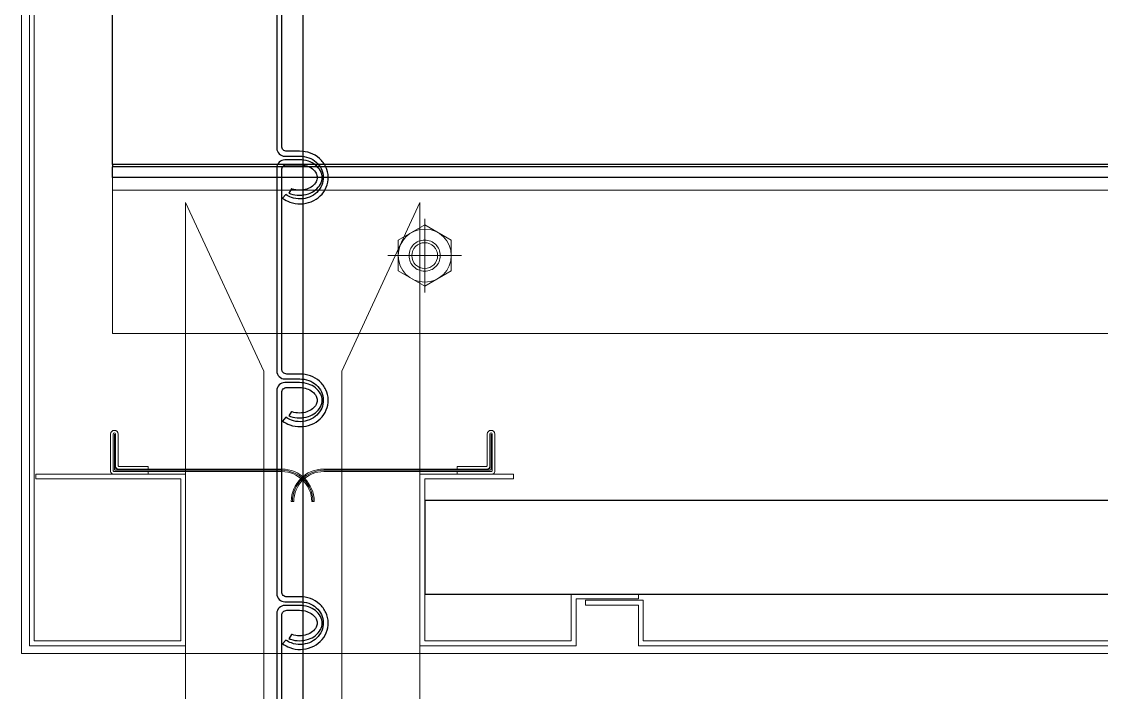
# Model space of a CAD drawing. Header units: millimetres. Extents: x 4754612 to 5801174, y 2368242 to 2777223.
# Drawn here: x 5551648.5 to 5551994.2, y 2415002.9 to 2415217.9 of the extents above; entities that cross this region are included whole.
import ezdxf

# ---------------------------------------------------------------- set-up
doc = ezdxf.new("R2010")
doc.units = ezdxf.units.MM
doc.header["$LTSCALE"] = 1000
doc.linetypes.add('CEN', pattern=[6.2, 6, -0.1, 0, -0.1])
doc.linetypes.add('CENTER', pattern=[50.8, 31.75, -6.35, 6.35, -6.35])
for name, color, linetype in [('253', 253, 'Continuous'), ('A-중심선', 10, 'CEN'), ('DOOR', 4, 'Continuous'), ('HAT', 252, 'Continuous')]:
    doc.layers.add(name, color=color, linetype=linetype)
doc.layers.add('HM외형(STANDARD)', color=3, linetype='Continuous', lineweight=15)
doc.layers.add('HM중심', color=1, linetype='CENTER', lineweight=15)

# ---------------------------------------------------------------- blocks, each defined once
blk = doc.blocks.new('A$C6CAE77FE')
at = {"layer": 'HM외형(STANDARD)'}
for p, q in [((0, 9.81512), (-8.5, 4.9079)), ((8.5, 4.9079), (0, 9.81512)), ((-8.5, 4.9079), (-8.5, -4.9079)), ((8.5, -4.9079), (8.5, 4.9079)), ((-8.5, -4.9079), (0, -9.81512)), ((0, -9.81512), (8.5, -4.9079))]:
    blk.add_line(p, q, dxfattribs=at)
for radius in [8.5, 4.1345]:
    blk.add_circle((0, 0), radius, dxfattribs=at)
at = {"layer": 'HM중심'}
for p, q in [((0, 11.809), (0, -11.809)), ((-11.809, 0), (11.809, 0))]:
    blk.add_line(p, q, dxfattribs=at)
blk.add_circle((0, 0), 5, dxfattribs=at)
blk = doc.blocks.new('A$C11936B49')
at = {"color": 6, "lineweight": 18}
for p, q in [((-49.84, 14.87), (-50.64, 14.87)), ((13.33, 5.27), (-40.24, 5.27)), ((12.53, 4.47), (-40.24, 4.47)), ((12.93, 4.07), (12.93, -6.73)), ((13.73, 4.87), (13.73, -6.73))]:
    blk.add_line(p, q, dxfattribs=at)
blk.add_lwpolyline([(13.33, -6.73), (13.33, 4.47, 0.414214), (12.93, 4.87), (-40.24, 4.87)], format="xyb", dxfattribs=at)
at = {"color": 252, "lineweight": 18}
blk.add_lwpolyline([(14.53, -6.73), (14.53, 5.27, 0.414214), (13.73, 6.07), (2.53, 6.07), (2.53, 5.27), (13.33, 5.27, -0.414214), (13.73, 4.87), (13.73, -6.73, -1), (12.93, -6.73), (12.93, 3.67, 0.414214), (12.13, 4.47), (2.53, 4.47), (2.53, 3.67), (11.73, 3.67, -0.414214), (12.13, 3.27), (12.13, -6.73, 1)], format="xyb", close=True, dxfattribs=at)
at = {"color": 6, "lineweight": 18}
for centre, radius, start, end in [((-40.24, 14.87), 10.4, 180, 270), ((-40.24, 14.87), 10, 180, 270), ((-40.24, 14.87), 9.6, 180, 270), ((12.53, 4.07), 0.4, 0, 90), ((13.33, 4.87), 0.4, 0, 90), ((13.33, -6.73), 0.4, 180, 0)]:
    blk.add_arc(centre, radius, start, end, dxfattribs=at)
blk = doc.blocks.new('방화셔터 기본')
at = {"layer": '253', "color": 7, "linetype": 'Continuous'}
for p, q in [((5541912.61, 8101914.14), (5541912.61, 8102225.66)), ((5541912.61, 8101914.14), (5541912.61, 8101913.4)), ((5541912.61, 8101909.9), (5541912.61, 8101913.4))]:
    blk.add_line(p, q, dxfattribs=at)
at = {"layer": '253', "linetype": 'Continuous'}
for p, q in [((5542442.61, 8101914.14), (5541912.61, 8101914.14)), ((5542442.61, 8101913.4), (5541912.61, 8101913.4)), ((5542442.61, 8101909.9), (5541912.61, 8101909.9))]:
    blk.add_line(p, q, dxfattribs=at)
at = {"layer": '253', "lineweight": 18}
blk.add_line((5541912.61, 8101905.9), (5542442.61, 8101905.9), dxfattribs=at)
at = {"layer": '253'}
for p, q in [((5542489.51, 8101806.45), (5542012.61, 8101806.45)), ((5542012.61, 8101806.45), (5542012.61, 8101776.45)), ((5542012.61, 8101776.45), (5542489.51, 8101776.45))]:
    blk.add_line(p, q, dxfattribs=at)
at = {"layer": '253', "lineweight": 18}
for points in [[(5542538.56, 8101757.4), (5542538.56, 8102312.4), (5541883.56, 8102312.4), (5541883.56, 8101757.4)], [(5541912.61, 8101909.9), (5541912.61, 8101859.9), (5542442.61, 8101859.9), (5542442.61, 8101909.9)], [(5542064.06, 8101772.9), (5542081.06, 8101772.9), (5542081.06, 8101759.9), (5542466.06, 8101759.9), (5542466.06, 8101772.9), (5542483.06, 8101772.9), (5542483.06, 8101774.45), (5542464.51, 8101774.45), (5542464.51, 8101761.45), (5542082.61, 8101761.45), (5542082.61, 8101774.45), (5542064.06, 8101774.45)]]:
    blk.add_lwpolyline(points, close=True, dxfattribs=at)
at = {"layer": '253', "color": 252, "lineweight": 18}
for points in [[(5541888.06, 8101813.35), (5541934.51, 8101813.35), (5541934.51, 8101761.45), (5541887.61, 8101761.45), (5541887.61, 8102308.35), (5541939.51, 8102308.35), (5541939.51, 8102293.35), (5541961.06, 8102293.35), (5541961.06, 8102294.9), (5541941.06, 8102294.9), (5541941.06, 8102309.9), (5541886.06, 8102309.9), (5541886.06, 8101759.9), (5541936.06, 8101759.9), (5541936.06, 8101814.9), (5541888.06, 8101814.9)], [(5542081.06, 8101774.9), (5542061.06, 8101774.9), (5542061.06, 8101759.9), (5542011.06, 8101759.9), (5542011.06, 8101814.9), (5542041.06, 8101814.9), (5542041.06, 8101813.35), (5542012.61, 8101813.35), (5542012.61, 8101761.45), (5542059.51, 8101761.45), (5542059.51, 8101776.45), (5542081.06, 8101776.45)]]:
    blk.add_lwpolyline(points, close=True, dxfattribs=at)
at = {"layer": '253', "color": 4}
for points in [[(5541965.27, 8101984.42), (5541965.27, 8101919.33, 0.414214), (5541967.83, 8101916.76), (5541972.59, 8101916.76, -0.091225), (5541975.48, 8101916.28, -0.095179), (5541977.89, 8101914.85, -0.101362), (5541979.55, 8101912.63, -0.106214), (5541980.16, 8101910.05, -0.106214), (5541979.65, 8101907.45, -0.101362), (5541978.07, 8101905.17, -0.095179), (5541975.71, 8101903.65, -0.091225), (5541972.84, 8101903.07, -0.091225), (5541969.95, 8101903.54, -0.068447), (5541968.15, 8101904.48), (5541967.14, 8101903.27, 0.071895), (5541969.41, 8101902.06, 0.091225), (5541972.87, 8101901.49, 0.091225), (5541976.29, 8101902.18, 0.095179), (5541979.16, 8101904.02, 0.101362), (5541981.1, 8101906.82, 0.106214), (5541981.74, 8101910.08, 0.106214), (5541980.98, 8101913.31, 0.101362), (5541978.94, 8101916.03, 0.095179), (5541976.01, 8101917.77, 0.091225), (5541972.56, 8101918.34), (5541968.43, 8101918.34, -0.414214), (5541966.85, 8101919.92), (5541966.85, 8101983.82, -0.414214)], [(5541966.85, 8101705.74), (5541966.85, 8101769.65, -0.414214), (5541968.43, 8101771.23), (5541972.52, 8101771.23, -0.07833), (5541974.88, 8101770.86, -0.087736), (5541976.67, 8101769.91, -0.105426), (5541977.85, 8101768.5, -0.122587), (5541978.19, 8101767.15, -0.122587), (5541977.85, 8101765.8, -0.105426), (5541976.67, 8101764.39, -0.087736), (5541974.88, 8101763.44, -0.07833), (5541972.52, 8101763.07, -0.07833), (5541970.15, 8101763.44, -0.009524), (5541969.94, 8101763.52), (5541969.13, 8101762.14, 0.019148), (5541969.67, 8101761.94, 0.07833), (5541972.52, 8101761.49, 0.07833), (5541975.36, 8101761.94, 0.087736), (5541977.64, 8101763.15, 0.105426), (5541979.25, 8101765.06, 0.122587), (5541979.77, 8101767.15, 0.122587), (5541979.25, 8101769.24, 0.105426), (5541977.64, 8101771.15, 0.087736), (5541975.36, 8101772.36, 0.07833), (5541972.52, 8101772.81), (5541967.83, 8101772.81, 0.414214), (5541965.27, 8101770.24), (5541965.27, 8101705.15, 0.414214)]]:
    blk.add_lwpolyline(points, format="xyb", dxfattribs=at)
for points in [[(5541976.29, 8101830.79, 0.095179), (5541979.16, 8101832.63, 0.101362), (5541981.1, 8101835.43, 0.106214), (5541981.74, 8101838.69, 0.106214), (5541980.98, 8101841.91, 0.101362), (5541978.94, 8101844.64, 0.095179), (5541976.01, 8101846.38, 0.091225), (5541972.56, 8101846.95), (5541968.43, 8101846.95, -0.414214), (5541966.85, 8101848.53), (5541966.85, 8101912.43, -0.414214), (5541968.43, 8101914.01), (5541972.52, 8101914.01, -0.07833), (5541974.88, 8101913.64, -0.087736), (5541976.67, 8101912.69, -0.105426), (5541977.85, 8101911.28, -0.122587), (5541978.19, 8101909.93, -0.122587), (5541977.85, 8101908.59, -0.105426), (5541976.67, 8101907.18, -0.087736), (5541974.88, 8101906.23, -0.07833), (5541972.52, 8101905.86, -0.07833), (5541970.15, 8101906.23, -0.009524), (5541969.94, 8101906.3), (5541969.13, 8101904.92, 0.019148), (5541969.67, 8101904.72, 0.07833), (5541972.52, 8101904.28, 0.07833), (5541975.36, 8101904.72, 0.087736), (5541977.64, 8101905.93, 0.105426), (5541979.25, 8101907.84, 0.122587), (5541979.77, 8101909.93, 0.122587), (5541979.25, 8101912.02, 0.105426), (5541977.64, 8101913.94, 0.087736), (5541975.36, 8101915.14, 0.07833), (5541972.52, 8101915.59), (5541967.83, 8101915.59, 0.414214), (5541965.27, 8101913.03), (5541965.27, 8101847.94, 0.414214), (5541967.83, 8101845.37), (5541972.59, 8101845.37, -0.091225), (5541975.48, 8101844.89, -0.095179), (5541977.89, 8101843.46, -0.101362), (5541979.55, 8101841.24, -0.106214), (5541980.16, 8101838.66, -0.106214), (5541979.65, 8101836.06, -0.101362), (5541978.07, 8101833.78, -0.095179), (5541975.71, 8101832.26, -0.091225), (5541972.84, 8101831.67, -0.091225), (5541969.95, 8101832.15, -0.068447), (5541968.15, 8101833.09), (5541967.14, 8101831.88, 0.071895), (5541969.41, 8101830.66, 0.091225), (5541972.87, 8101830.09, 0.091225)], [(5541976.29, 8101759.4, 0.095179), (5541979.16, 8101761.24, 0.101362), (5541981.1, 8101764.04, 0.106214), (5541981.74, 8101767.29, 0.106214), (5541980.98, 8101770.52, 0.101362), (5541978.94, 8101773.25, 0.095179), (5541976.01, 8101774.99, 0.091225), (5541972.56, 8101775.56), (5541968.43, 8101775.56, -0.414214), (5541966.85, 8101777.14), (5541966.85, 8101841.04, -0.414214), (5541968.43, 8101842.62), (5541972.52, 8101842.62, -0.07833), (5541974.88, 8101842.25, -0.087736), (5541976.67, 8101841.3, -0.105426), (5541977.85, 8101839.89, -0.122587), (5541978.19, 8101838.54, -0.122587), (5541977.85, 8101837.19, -0.105426), (5541976.67, 8101835.79, -0.087736), (5541974.88, 8101834.84, -0.07833), (5541972.52, 8101834.46, -0.07833), (5541970.15, 8101834.84, -0.009524), (5541969.94, 8101834.91), (5541969.13, 8101833.53, 0.019148), (5541969.67, 8101833.33, 0.07833), (5541972.52, 8101832.88, 0.07833), (5541975.36, 8101833.33, 0.087736), (5541977.64, 8101834.54, 0.105426), (5541979.25, 8101836.45, 0.122587), (5541979.77, 8101838.54, 0.122587), (5541979.25, 8101840.63, 0.105426), (5541977.64, 8101842.54, 0.087736), (5541975.36, 8101843.75, 0.07833), (5541972.52, 8101844.2), (5541967.83, 8101844.2, 0.414214), (5541965.27, 8101841.63), (5541965.27, 8101776.54, 0.414214), (5541967.83, 8101773.98), (5541972.59, 8101773.98, -0.091225), (5541975.48, 8101773.5, -0.095179), (5541977.89, 8101772.07, -0.101362), (5541979.55, 8101769.85, -0.106214), (5541980.16, 8101767.27, -0.106214), (5541979.65, 8101764.66, -0.101362), (5541978.07, 8101762.38, -0.095179), (5541975.71, 8101760.86, -0.091225), (5541972.84, 8101760.28, -0.091225), (5541969.95, 8101760.76, -0.068447), (5541968.15, 8101761.7), (5541967.14, 8101760.49, 0.071895), (5541969.41, 8101759.27, 0.091225), (5541972.87, 8101758.7, 0.091225)]]:
    blk.add_lwpolyline(points, format="xyb", close=True, dxfattribs=at)
at = {"layer": '253', "lineweight": 18}
for points in [[(5541961.06, 8097757.4), (5541961.06, 8101847.9), (5541936.06, 8101901.9), (5541936.06, 8097757.4)], [(5541986.06, 8097757.4), (5541986.06, 8101847.9), (5542011.06, 8101901.9), (5542011.06, 8097757.4)]]:
    blk.add_lwpolyline(points, dxfattribs=at)
blk.add_blockref('A$C6CAE77FE', (5542012.61, 8101884.9), dxfattribs=at)
at = {"layer": '253', "lineweight": 18, "rotation": 180}
blk.add_blockref('A$C11936B49', (5541926.59, 8101820.97), dxfattribs=at)
at = {"layer": '253', "lineweight": 18, "xscale": -1, "rotation": 180}
blk.add_blockref('A$C11936B49', (5542020.53, 8101820.97), dxfattribs=at)
blk = doc.blocks.new('A$C27682B79')
at = {"layer": 'HAT', "xscale": -1}
blk.add_blockref('방화셔터 기본', (5542000.34, -8097757.4), dxfattribs=at)

msp = doc.modelspace()

# ---------------------------------------------------------------- linework, layer by layer
at = {"layer": 'A-중심선', "ltscale": 5}
msp.add_line((5551738.509, 2478240.763), (5551738.509, 2392942.802), dxfattribs=at)

# ---------------------------------------------------------------- block references
at = {"layer": 'DOOR', "xscale": -1}
msp.add_blockref('A$C27682B79', (5551765.295, 2411015.382), dxfattribs=at)

doc.saveas('drawing.dxf')
